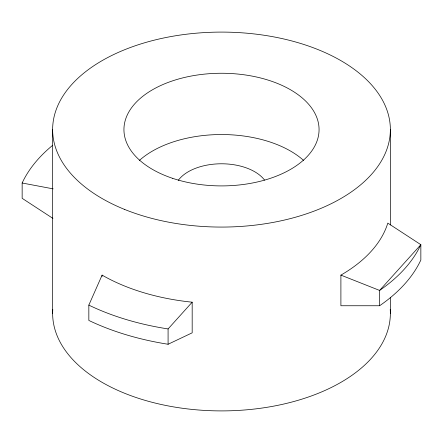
<?xml version="1.0" encoding="UTF-8"?>
<svg xmlns="http://www.w3.org/2000/svg" width="443" height="443" viewBox="0 0 443 443"><rect width="100%" height="100%" fill="white"/><g stroke="black" fill="none" stroke-linecap="round" stroke-linejoin="round"><path stroke-width="0.66" d="M88.838 305.116L102.1 275.114A168.861 97.488 0 0 0 192.179 302.187L192.179 332.826L168.085 344.255C140.763 339.903 113.851 332.372 88.838 320.439L88.838 305.116A206.383 119.156 0 0 0 168.085 328.933L192.179 302.187M379.596 305.748L340.9 305.753L340.9 275.114A168.861 97.488 0 0 0 387.791 223.111L420.85 244.68L420.85 259.997A206.383 119.156 0 0 1 379.596 305.748L379.596 290.431L420.85 244.68A206.383 119.156 0 0 1 379.596 290.431L340.9 275.114M52.927 218.405L22.15 198.32L22.15 183.003L53.182 188.868M390.361 129.583L390.361 224.955M390.361 297.519L390.361 313.417M168.085 328.933L168.085 344.255M102.1 275.114L102.1 276.476M52.639 129.583L52.639 313.417M390.222 309.491A168.861 97.488 0 0 1 221.5 410.905A168.861 97.488 0 0 1 52.778 309.491M22.15 183.003A206.383 119.156 0 0 1 52.44 145.498M178.274 180.345A46.903 27.078 0 0 1 221.273 163.783A46.903 27.078 0 0 1 264.549 180.107M139.473 160.366A97.565 56.327 0 0 1 303.527 160.366M124.649 209.445A168.861 97.488 0 0 0 389.718 138.083A168.861 97.488 0 0 0 150.138 41.227A168.861 97.488 0 0 0 124.649 209.445M172.72 178.363A97.565 56.327 0 0 0 319.065 129.583A97.565 56.327 0 0 0 172.72 80.803A97.565 56.327 0 0 0 172.72 178.363"/></g></svg>
